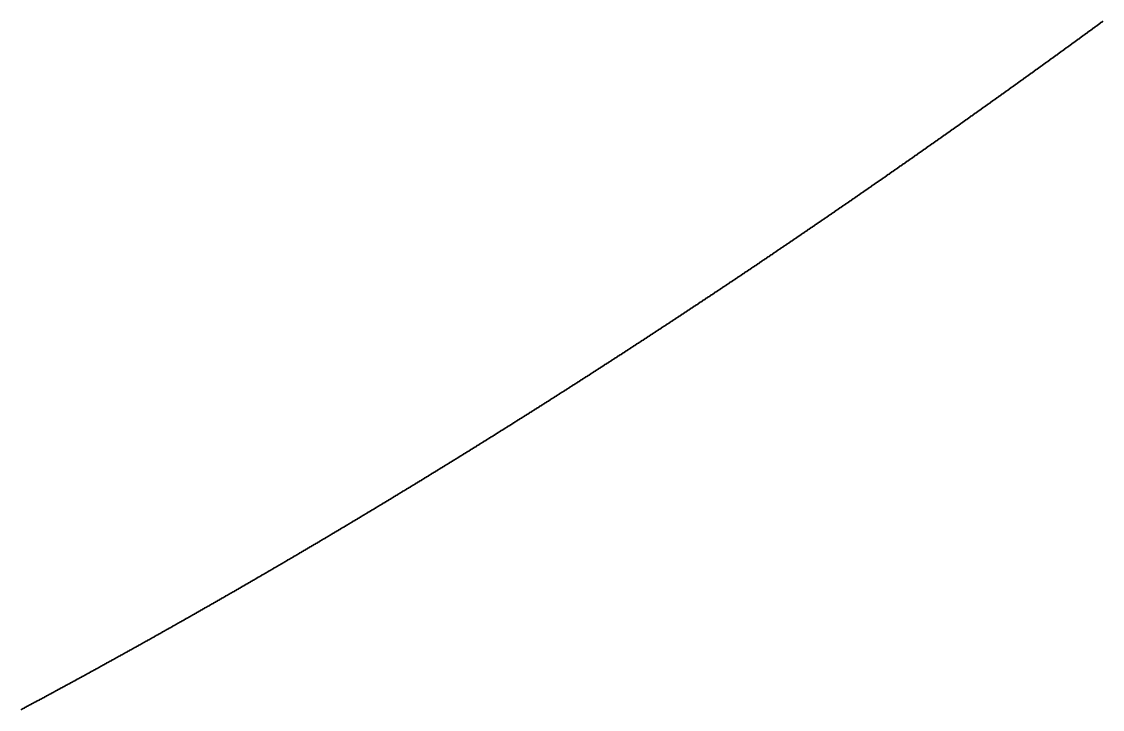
# Model space of a CAD drawing. Header units: metres. Extents: x 0 to 360, y 0 to 49.
# Drawn here: x 45 to 56.25, y 9.43 to 16.58 of the extents above; entities that cross this region are included whole.
import ezdxf

# ---------------------------------------------------------------- set-up
doc = ezdxf.new("R2010")
doc.units = ezdxf.units.M

msp = doc.modelspace()

# ---------------------------------------------------------------- linework, layer by layer
for p in [(56.174, 16.53), (56.182, 16.535), (56.189, 16.54), (56.196, 16.546), (56.204, 16.551), (56.211, 16.557), (56.219, 16.562), (56.226, 16.567), (56.233, 16.573), (56.241, 16.578), (56.248, 16.584), (56.02, 16.417), (56.027, 16.422), (56.034, 16.428), (56.042, 16.433), (56.049, 16.438), (56.056, 16.444), (56.064, 16.449), (56.071, 16.455), (56.079, 16.46), (56.086, 16.465), (56.093, 16.471), (56.101, 16.476), (56.108, 16.481), (56.115, 16.487), (56.123, 16.492), (56.13, 16.497), (56.138, 16.503), (56.145, 16.508), (56.152, 16.514), (56.16, 16.519), (56.167, 16.524), (55.864, 16.304), (55.872, 16.31), (55.879, 16.315), (55.887, 16.32), (55.894, 16.326), (55.901, 16.331), (55.909, 16.336), (55.916, 16.342), (55.924, 16.347), (55.931, 16.353), (55.938, 16.358), (55.946, 16.363), (55.953, 16.369), (55.96, 16.374), (55.968, 16.379), (55.975, 16.385), (55.983, 16.39), (55.99, 16.395), (55.997, 16.401), (56.005, 16.406), (56.012, 16.412), (55.709, 16.192), (55.716, 16.197), (55.724, 16.202), (55.731, 16.208), (55.739, 16.213), (55.746, 16.218), (55.753, 16.224), (55.761, 16.229), (55.768, 16.235), (55.776, 16.24), (55.783, 16.245), (55.79, 16.251), (55.798, 16.256), (55.805, 16.261), (55.813, 16.267), (55.82, 16.272), (55.827, 16.277), (55.835, 16.283), (55.842, 16.288), (55.85, 16.293), (55.857, 16.299), (55.553, 16.079), (55.56, 16.085), (55.568, 16.09), (55.575, 16.095), (55.583, 16.101), (55.59, 16.106), (55.598, 16.111), (55.605, 16.117), (55.612, 16.122), (55.62, 16.127), (55.627, 16.133), (55.635, 16.138), (55.642, 16.143), (55.65, 16.149), (55.657, 16.154), (55.664, 16.16), (55.672, 16.165), (55.679, 16.17), (55.687, 16.176), (55.694, 16.181), (55.701, 16.186), (55.397, 15.967), (55.404, 15.972), (55.412, 15.978), (55.419, 15.983), (55.427, 15.988), (55.434, 15.994), (55.442, 15.999), (55.449, 16.004), (55.456, 16.01), (55.464, 16.015), (55.471, 16.02), (55.479, 16.026), (55.486, 16.031), (55.494, 16.036), (55.501, 16.042), (55.508, 16.047), (55.516, 16.052), (55.523, 16.058), (55.531, 16.063), (55.538, 16.068), (55.546, 16.074), (55.24, 15.855), (55.248, 15.86), (55.255, 15.865), (55.263, 15.871), (55.27, 15.876), (55.278, 15.881), (55.285, 15.887), (55.293, 15.892), (55.3, 15.897), (55.307, 15.903), (55.315, 15.908), (55.322, 15.913), (55.33, 15.919), (55.337, 15.924), (55.345, 15.929), (55.352, 15.935), (55.36, 15.94), (55.367, 15.946), (55.375, 15.951), (55.382, 15.956), (55.389, 15.962), (55.084, 15.743), (55.091, 15.748), (55.098, 15.753), (55.106, 15.759), (55.113, 15.764), (55.121, 15.769), (55.128, 15.775), (55.136, 15.78), (55.143, 15.785), (55.151, 15.791), (55.158, 15.796), (55.166, 15.801), (55.173, 15.807), (55.181, 15.812), (55.188, 15.817), (55.196, 15.823), (55.203, 15.828), (55.211, 15.833), (55.218, 15.839), (55.225, 15.844), (55.233, 15.849), (54.926, 15.631), (54.934, 15.636), (54.941, 15.641), (54.949, 15.647), (54.956, 15.652), (54.964, 15.657), (54.971, 15.663), (54.979, 15.668), (54.986, 15.673), (54.994, 15.679), (55.001, 15.684), (55.009, 15.689), (55.016, 15.695), (55.024, 15.7), (55.031, 15.705), (55.039, 15.711), (55.046, 15.716), (55.054, 15.721), (55.061, 15.727), (55.069, 15.732), (55.076, 15.737), (54.769, 15.519), (54.776, 15.524), (54.784, 15.53), (54.791, 15.535), (54.799, 15.54), (54.806, 15.546), (54.814, 15.551), (54.821, 15.556), (54.829, 15.562), (54.836, 15.567), (54.844, 15.572), (54.851, 15.578), (54.859, 15.583), (54.866, 15.588), (54.874, 15.593), (54.881, 15.599), (54.889, 15.604), (54.896, 15.609), (54.904, 15.615), (54.911, 15.62), (54.919, 15.625), (54.611, 15.407), (54.618, 15.413), (54.626, 15.418), (54.633, 15.423), (54.641, 15.429), (54.648, 15.434), (54.656, 15.439), (54.663, 15.445), (54.671, 15.45), (54.679, 15.455), (54.686, 15.461), (54.694, 15.466), (54.701, 15.471), (54.709, 15.476), (54.716, 15.482), (54.724, 15.487), (54.731, 15.492), (54.739, 15.498), (54.746, 15.503), (54.754, 15.508), (54.761, 15.514), (54.453, 15.296), (54.46, 15.301), (54.468, 15.307), (54.475, 15.312), (54.483, 15.317), (54.49, 15.322), (54.498, 15.328), (54.505, 15.333), (54.513, 15.338), (54.52, 15.344), (54.528, 15.349), (54.535, 15.354), (54.543, 15.36), (54.551, 15.365), (54.558, 15.37), (54.566, 15.376), (54.573, 15.381), (54.581, 15.386), (54.588, 15.391), (54.596, 15.397), (54.603, 15.402), (54.294, 15.185), (54.301, 15.19), (54.309, 15.195), (54.317, 15.2), (54.324, 15.206), (54.332, 15.211), (54.339, 15.216), (54.347, 15.222), (54.354, 15.227), (54.362, 15.232), (54.369, 15.238), (54.377, 15.243), (54.385, 15.248), (54.392, 15.253), (54.4, 15.259), (54.407, 15.264), (54.415, 15.269), (54.422, 15.275), (54.43, 15.28), (54.437, 15.285), (54.445, 15.291), (54.127, 15.068), (54.135, 15.073), (54.142, 15.079), (54.15, 15.084), (54.158, 15.089), (54.165, 15.095), (54.173, 15.1), (54.18, 15.105), (54.188, 15.11), (54.195, 15.116), (54.203, 15.121), (54.211, 15.126), (54.218, 15.132), (54.226, 15.137), (54.233, 15.142), (54.241, 15.148), (54.248, 15.153), (54.256, 15.158), (54.264, 15.163), (54.271, 15.169), (54.279, 15.174), (54.286, 15.179), (53.968, 14.957), (53.976, 14.962), (53.983, 14.968), (53.991, 14.973), (53.998, 14.978), (54.006, 14.984), (54.013, 14.989), (54.021, 14.994), (54.029, 14.999), (54.036, 15.005), (54.044, 15.01), (54.051, 15.015), (54.059, 15.021), (54.067, 15.026), (54.074, 15.031), (54.082, 15.036), (54.089, 15.042), (54.097, 15.047), (54.105, 15.052), (54.112, 15.058), (54.12, 15.063), (53.808, 14.846), (53.816, 14.852), (53.823, 14.857), (53.831, 14.862), (53.839, 14.867), (53.846, 14.873), (53.854, 14.878), (53.861, 14.883), (53.869, 14.889), (53.877, 14.894), (53.884, 14.899), (53.892, 14.904), (53.899, 14.91), (53.907, 14.915), (53.915, 14.92), (53.922, 14.926), (53.93, 14.931), (53.938, 14.936), (53.945, 14.941), (53.953, 14.947), (53.96, 14.952), (53.64, 14.73), (53.648, 14.736), (53.656, 14.741), (53.663, 14.746), (53.671, 14.752), (53.679, 14.757), (53.686, 14.762), (53.694, 14.767), (53.701, 14.773), (53.709, 14.778), (53.717, 14.783), (53.724, 14.788), (53.732, 14.794), (53.74, 14.799), (53.747, 14.804), (53.755, 14.809), (53.762, 14.815), (53.77, 14.82), (53.778, 14.825), (53.785, 14.831), (53.793, 14.836), (53.801, 14.841), (53.48, 14.62), (53.488, 14.625), (53.495, 14.631), (53.503, 14.636), (53.51, 14.641), (53.518, 14.646), (53.526, 14.652), (53.533, 14.657), (53.541, 14.662), (53.549, 14.667), (53.556, 14.673), (53.564, 14.678), (53.572, 14.683), (53.579, 14.688), (53.587, 14.694), (53.595, 14.699), (53.602, 14.704), (53.61, 14.709), (53.617, 14.715), (53.625, 14.72), (53.633, 14.725), (53.319, 14.51), (53.327, 14.515), (53.334, 14.52), (53.342, 14.525), (53.35, 14.531), (53.357, 14.536), (53.365, 14.541), (53.373, 14.546), (53.38, 14.552), (53.388, 14.557), (53.396, 14.562), (53.403, 14.567), (53.411, 14.573), (53.419, 14.578), (53.426, 14.583), (53.434, 14.588), (53.442, 14.594), (53.449, 14.599), (53.457, 14.604), (53.465, 14.609), (53.472, 14.615), (53.15, 14.394), (53.158, 14.4), (53.165, 14.405), (53.173, 14.41), (53.181, 14.415), (53.188, 14.421), (53.196, 14.426), (53.204, 14.431), (53.212, 14.436), (53.219, 14.442), (53.227, 14.447), (53.235, 14.452), (53.242, 14.457), (53.25, 14.462), (53.258, 14.468), (53.265, 14.473), (53.273, 14.478), (53.281, 14.483), (53.288, 14.489), (53.296, 14.494), (53.304, 14.499), (53.311, 14.504), (52.988, 14.284), (52.996, 14.29), (53.004, 14.295), (53.011, 14.3), (53.019, 14.305), (53.027, 14.311), (53.035, 14.316), (53.042, 14.321), (53.05, 14.326), (53.058, 14.332), (53.065, 14.337), (53.073, 14.342), (53.081, 14.347), (53.088, 14.352), (53.096, 14.358), (53.104, 14.363), (53.112, 14.368), (53.119, 14.373), (53.127, 14.379), (53.135, 14.384), (53.142, 14.389), (52.819, 14.169), (52.826, 14.175), (52.834, 14.18), (52.842, 14.185), (52.849, 14.19), (52.857, 14.196), (52.865, 14.201), (52.873, 14.206), (52.88, 14.211), (52.888, 14.216), (52.896, 14.222), (52.904, 14.227), (52.911, 14.232), (52.919, 14.237), (52.927, 14.243), (52.934, 14.248), (52.942, 14.253), (52.95, 14.258), (52.958, 14.263), (52.965, 14.269), (52.973, 14.274), (52.981, 14.279), (52.656, 14.06), (52.664, 14.065), (52.672, 14.07), (52.679, 14.076), (52.687, 14.081), (52.695, 14.086), (52.703, 14.091), (52.71, 14.096), (52.718, 14.102), (52.726, 14.107), (52.734, 14.112), (52.741, 14.117), (52.749, 14.122), (52.757, 14.128), (52.764, 14.133), (52.772, 14.138), (52.78, 14.143), (52.788, 14.149), (52.795, 14.154), (52.803, 14.159), (52.811, 14.164), (52.486, 13.945), (52.493, 13.951), (52.501, 13.956), (52.509, 13.961), (52.517, 13.966), (52.524, 13.971), (52.532, 13.977), (52.54, 13.982), (52.548, 13.987), (52.555, 13.992), (52.563, 13.997), (52.571, 14.003), (52.579, 14.008), (52.586, 14.013), (52.594, 14.018), (52.602, 14.023), (52.61, 14.029), (52.617, 14.034), (52.625, 14.039), (52.633, 14.044), (52.641, 14.049), (52.648, 14.055), (52.314, 13.831), (52.322, 13.836), (52.33, 13.841), (52.338, 13.847), (52.346, 13.852), (52.353, 13.857), (52.361, 13.862), (52.369, 13.867), (52.377, 13.873), (52.385, 13.878), (52.392, 13.883), (52.4, 13.888), (52.408, 13.893), (52.416, 13.899), (52.423, 13.904), (52.431, 13.909), (52.439, 13.914), (52.447, 13.919), (52.454, 13.925), (52.462, 13.93), (52.47, 13.935), (52.478, 13.94), (52.151, 13.722), (52.159, 13.727), (52.166, 13.732), (52.174, 13.738), (52.182, 13.743), (52.19, 13.748), (52.198, 13.753), (52.205, 13.758), (52.213, 13.764), (52.221, 13.769), (52.229, 13.774), (52.237, 13.779), (52.244, 13.784), (52.252, 13.789), (52.26, 13.795), (52.268, 13.8), (52.276, 13.805), (52.283, 13.81), (52.291, 13.815), (52.299, 13.821), (52.307, 13.826), (51.979, 13.608), (51.987, 13.613), (51.995, 13.619), (52.002, 13.624), (52.01, 13.629), (52.018, 13.634), (52.026, 13.639), (52.034, 13.644), (52.041, 13.65), (52.049, 13.655), (52.057, 13.66), (52.065, 13.665), (52.073, 13.67), (52.081, 13.675), (52.088, 13.681), (52.096, 13.686), (52.104, 13.691), (52.112, 13.696), (52.12, 13.701), (52.127, 13.707), (52.135, 13.712), (52.143, 13.717), (51.807, 13.494), (51.814, 13.5), (51.822, 13.505), (51.83, 13.51), (51.838, 13.515), (51.846, 13.52), (51.854, 13.525), (51.861, 13.531), (51.869, 13.536), (51.877, 13.541), (51.885, 13.546), (51.893, 13.551), (51.901, 13.556), (51.908, 13.562), (51.916, 13.567), (51.924, 13.572), (51.932, 13.577), (51.94, 13.582), (51.948, 13.587), (51.955, 13.593), (51.963, 13.598), (51.971, 13.603), (51.634, 13.381), (51.642, 13.386), (51.65, 13.391), (51.657, 13.396), (51.665, 13.402), (51.673, 13.407), (51.681, 13.412), (51.689, 13.417), (51.697, 13.422), (51.705, 13.427), (51.712, 13.433), (51.72, 13.438), (51.728, 13.443), (51.736, 13.448), (51.744, 13.453), (51.752, 13.458), (51.76, 13.464), (51.767, 13.469), (51.775, 13.474), (51.783, 13.479), (51.791, 13.484), (51.799, 13.489), (51.469, 13.273), (51.476, 13.278), (51.484, 13.283), (51.492, 13.288), (51.5, 13.294), (51.508, 13.299), (51.516, 13.304), (51.524, 13.309), (51.532, 13.314), (51.539, 13.319), (51.547, 13.324), (51.555, 13.33), (51.563, 13.335), (51.571, 13.34), (51.579, 13.345), (51.587, 13.35), (51.595, 13.355), (51.602, 13.36), (51.61, 13.366), (51.618, 13.371), (51.626, 13.376), (51.295, 13.16), (51.303, 13.165), (51.311, 13.17), (51.319, 13.175), (51.327, 13.18), (51.334, 13.186), (51.342, 13.191), (51.35, 13.196), (51.358, 13.201), (51.366, 13.206), (51.374, 13.211), (51.382, 13.216), (51.39, 13.222), (51.398, 13.227), (51.405, 13.232), (51.413, 13.237), (51.421, 13.242), (51.429, 13.247), (51.437, 13.252), (51.445, 13.258), (51.453, 13.263), (51.461, 13.268), (51.121, 13.047), (51.129, 13.052), (51.137, 13.057), (51.145, 13.063), (51.153, 13.068), (51.16, 13.073), (51.168, 13.078), (51.176, 13.083), (51.184, 13.088), (51.192, 13.093), (51.2, 13.098), (51.208, 13.104), (51.216, 13.109), (51.224, 13.114), (51.232, 13.119), (51.24, 13.124), (51.247, 13.129), (51.255, 13.134), (51.263, 13.139), (51.271, 13.145), (51.279, 13.15), (51.287, 13.155), (50.946, 12.935), (50.954, 12.94), (50.962, 12.945), (50.97, 12.95), (50.978, 12.955), (50.986, 12.96), (50.994, 12.965), (51.002, 12.97), (51.01, 12.976), (51.018, 12.981), (51.026, 12.986), (51.034, 12.991), (51.042, 12.996), (51.049, 13.001), (51.057, 13.006), (51.065, 13.011), (51.073, 13.017), (51.081, 13.022), (51.089, 13.027), (51.097, 13.032), (51.105, 13.037), (51.113, 13.042), (50.771, 12.822), (50.779, 12.828), (50.787, 12.833), (50.795, 12.838), (50.803, 12.843), (50.811, 12.848), (50.819, 12.853), (50.827, 12.858), (50.835, 12.863), (50.843, 12.868), (50.851, 12.873), (50.859, 12.879), (50.867, 12.884), (50.875, 12.889), (50.883, 12.894), (50.891, 12.899), (50.899, 12.904), (50.907, 12.909), (50.915, 12.914), (50.922, 12.919), (50.93, 12.924), (50.938, 12.93), (50.596, 12.71), (50.604, 12.716), (50.612, 12.721), (50.62, 12.726), (50.628, 12.731), (50.636, 12.736), (50.644, 12.741), (50.652, 12.746), (50.66, 12.751), (50.668, 12.756), (50.676, 12.761), (50.684, 12.766), (50.692, 12.772), (50.7, 12.777), (50.708, 12.782), (50.716, 12.787), (50.724, 12.792), (50.731, 12.797), (50.739, 12.802), (50.747, 12.807), (50.755, 12.812), (50.763, 12.817), (50.412, 12.594), (50.42, 12.599), (50.428, 12.604), (50.436, 12.609), (50.444, 12.614), (50.452, 12.619), (50.46, 12.624), (50.468, 12.629), (50.476, 12.634), (50.484, 12.639), (50.492, 12.644), (50.5, 12.649), (50.508, 12.655), (50.516, 12.66), (50.524, 12.665), (50.532, 12.67), (50.54, 12.675), (50.548, 12.68), (50.556, 12.685), (50.564, 12.69), (50.572, 12.695), (50.58, 12.7), (50.588, 12.705), (50.236, 12.482), (50.244, 12.487), (50.252, 12.492), (50.26, 12.497), (50.268, 12.502), (50.276, 12.507), (50.284, 12.513), (50.292, 12.518), (50.3, 12.523), (50.308, 12.528), (50.316, 12.533), (50.324, 12.538), (50.332, 12.543), (50.34, 12.548), (50.348, 12.553), (50.356, 12.558), (50.364, 12.563), (50.372, 12.568), (50.38, 12.573), (50.388, 12.578), (50.396, 12.584), (50.404, 12.589), (50.059, 12.371), (50.067, 12.376), (50.075, 12.381), (50.083, 12.386), (50.091, 12.391), (50.099, 12.396), (50.107, 12.401), (50.115, 12.406), (50.123, 12.411), (50.131, 12.416), (50.139, 12.421), (50.147, 12.427), (50.155, 12.432), (50.163, 12.437), (50.171, 12.442), (50.179, 12.447), (50.187, 12.452), (50.195, 12.457), (50.203, 12.462), (50.212, 12.467), (50.22, 12.472), (50.228, 12.477), (49.881, 12.26), (49.89, 12.265), (49.898, 12.27), (49.906, 12.275), (49.914, 12.28), (49.922, 12.285), (49.93, 12.29), (49.938, 12.295), (49.946, 12.3), (49.954, 12.305), (49.962, 12.31), (49.97, 12.315), (49.978, 12.321), (49.986, 12.326), (49.994, 12.331), (50.002, 12.336), (50.01, 12.341), (50.018, 12.346), (50.027, 12.351), (50.035, 12.356), (50.043, 12.361), (50.051, 12.366), (49.696, 12.144), (49.704, 12.149), (49.712, 12.154), (49.72, 12.159), (49.728, 12.164), (49.736, 12.169), (49.744, 12.175), (49.752, 12.18), (49.76, 12.185), (49.768, 12.19), (49.776, 12.195), (49.785, 12.2), (49.793, 12.205), (49.801, 12.21), (49.809, 12.215), (49.817, 12.22), (49.825, 12.225), (49.833, 12.23), (49.841, 12.235), (49.849, 12.24), (49.857, 12.245), (49.865, 12.25), (49.873, 12.255), (49.517, 12.034), (49.525, 12.039), (49.534, 12.044), (49.542, 12.049), (49.55, 12.054), (49.558, 12.059), (49.566, 12.064), (49.574, 12.069), (49.582, 12.074), (49.59, 12.079), (49.598, 12.084), (49.606, 12.089), (49.615, 12.094), (49.623, 12.099), (49.631, 12.104), (49.639, 12.109), (49.647, 12.114), (49.655, 12.119), (49.663, 12.124), (49.671, 12.129), (49.679, 12.134), (49.687, 12.139), (49.33, 11.919), (49.339, 11.924), (49.347, 11.929), (49.355, 11.934), (49.363, 11.939), (49.371, 11.944), (49.379, 11.949), (49.387, 11.954), (49.395, 11.959), (49.404, 11.964), (49.412, 11.969), (49.42, 11.974), (49.428, 11.979), (49.436, 11.984), (49.444, 11.989), (49.452, 11.994), (49.46, 11.999), (49.469, 12.004), (49.477, 12.009), (49.485, 12.014), (49.493, 12.019), (49.501, 12.024), (49.509, 12.029), (49.151, 11.809), (49.159, 11.814), (49.167, 11.819), (49.176, 11.824), (49.184, 11.829), (49.192, 11.834), (49.2, 11.839), (49.208, 11.844), (49.216, 11.849), (49.225, 11.854), (49.233, 11.859), (49.241, 11.864), (49.249, 11.869), (49.257, 11.874), (49.265, 11.879), (49.273, 11.884), (49.282, 11.889), (49.29, 11.894), (49.298, 11.899), (49.306, 11.904), (49.314, 11.909), (49.322, 11.914), (48.963, 11.695), (48.971, 11.7), (48.98, 11.705), (48.988, 11.71), (48.996, 11.715), (49.004, 11.72), (49.012, 11.725), (49.02, 11.729), (49.029, 11.734), (49.037, 11.739), (49.045, 11.744), (49.053, 11.749), (49.061, 11.754), (49.07, 11.759), (49.078, 11.764), (49.086, 11.769), (49.094, 11.774), (49.102, 11.779), (49.11, 11.784), (49.118, 11.789), (49.127, 11.794), (49.135, 11.799), (49.143, 11.804), (48.783, 11.585), (48.791, 11.59), (48.799, 11.595), (48.808, 11.6), (48.816, 11.605), (48.824, 11.61), (48.832, 11.615), (48.84, 11.62), (48.849, 11.625), (48.857, 11.63), (48.865, 11.635), (48.873, 11.64), (48.881, 11.645), (48.89, 11.65), (48.898, 11.655), (48.906, 11.66), (48.914, 11.665), (48.922, 11.67), (48.93, 11.675), (48.939, 11.68), (48.947, 11.685), (48.955, 11.69), (48.594, 11.472), (48.602, 11.477), (48.61, 11.482), (48.619, 11.486), (48.627, 11.491), (48.635, 11.496), (48.643, 11.501), (48.652, 11.506), (48.66, 11.511), (48.668, 11.516), (48.676, 11.521), (48.684, 11.526), (48.693, 11.531), (48.701, 11.536), (48.709, 11.541), (48.717, 11.546), (48.726, 11.551), (48.734, 11.556), (48.742, 11.561), (48.75, 11.566), (48.758, 11.571), (48.767, 11.576), (48.775, 11.581), (48.405, 11.358), (48.413, 11.363), (48.421, 11.368), (48.429, 11.373), (48.438, 11.378), (48.446, 11.383), (48.454, 11.388), (48.462, 11.393), (48.471, 11.398), (48.479, 11.403), (48.487, 11.407), (48.495, 11.412), (48.503, 11.417), (48.512, 11.422), (48.52, 11.427), (48.528, 11.432), (48.536, 11.437), (48.545, 11.442), (48.553, 11.447), (48.561, 11.452), (48.569, 11.457), (48.578, 11.462), (48.586, 11.467), (48.215, 11.245), (48.223, 11.25), (48.231, 11.255), (48.239, 11.26), (48.248, 11.265), (48.256, 11.27), (48.264, 11.274), (48.272, 11.279), (48.281, 11.284), (48.289, 11.289), (48.297, 11.294), (48.305, 11.299), (48.314, 11.304), (48.322, 11.309), (48.33, 11.314), (48.339, 11.319), (48.347, 11.324), (48.355, 11.329), (48.363, 11.334), (48.372, 11.338), (48.38, 11.343), (48.388, 11.348), (48.396, 11.353), (48.024, 11.132), (48.032, 11.137), (48.041, 11.142), (48.049, 11.147), (48.057, 11.152), (48.065, 11.157), (48.074, 11.162), (48.082, 11.166), (48.09, 11.171), (48.099, 11.176), (48.107, 11.181), (48.115, 11.186), (48.123, 11.191), (48.132, 11.196), (48.14, 11.201), (48.148, 11.206), (48.157, 11.211), (48.165, 11.216), (48.173, 11.22), (48.181, 11.225), (48.19, 11.23), (48.198, 11.235), (48.206, 11.24), (47.833, 11.02), (47.841, 11.025), (47.85, 11.029), (47.858, 11.034), (47.866, 11.039), (47.874, 11.044), (47.883, 11.049), (47.891, 11.054), (47.899, 11.059), (47.908, 11.064), (47.916, 11.069), (47.924, 11.073), (47.933, 11.078), (47.941, 11.083), (47.949, 11.088), (47.958, 11.093), (47.966, 11.098), (47.974, 11.103), (47.982, 11.108), (47.991, 11.113), (47.999, 11.118), (48.007, 11.122), (48.016, 11.127), (47.641, 10.908), (47.65, 10.912), (47.658, 10.917), (47.666, 10.922), (47.675, 10.927), (47.683, 10.932), (47.691, 10.937), (47.7, 10.942), (47.708, 10.947), (47.716, 10.951), (47.725, 10.956), (47.733, 10.961), (47.741, 10.966), (47.75, 10.971), (47.758, 10.976), (47.766, 10.981), (47.775, 10.986), (47.783, 10.99), (47.791, 10.995), (47.8, 11), (47.808, 11.005), (47.816, 11.01), (47.825, 11.015), (47.449, 10.796), (47.457, 10.801), (47.466, 10.806), (47.474, 10.81), (47.483, 10.815), (47.491, 10.82), (47.499, 10.825), (47.508, 10.83), (47.516, 10.835), (47.524, 10.84), (47.533, 10.844), (47.541, 10.849), (47.549, 10.854), (47.558, 10.859), (47.566, 10.864), (47.574, 10.869), (47.583, 10.874), (47.591, 10.878), (47.6, 10.883), (47.608, 10.888), (47.616, 10.893), (47.625, 10.898), (47.633, 10.903), (47.256, 10.684), (47.265, 10.689), (47.273, 10.694), (47.281, 10.699), (47.29, 10.704), (47.298, 10.709), (47.307, 10.713), (47.315, 10.718), (47.323, 10.723), (47.332, 10.728), (47.34, 10.733), (47.349, 10.738), (47.357, 10.742), (47.365, 10.747), (47.374, 10.752), (47.382, 10.757), (47.39, 10.762), (47.399, 10.767), (47.407, 10.772), (47.416, 10.776), (47.424, 10.781), (47.432, 10.786), (47.441, 10.791), (47.063, 10.573), (47.071, 10.578), (47.08, 10.583), (47.088, 10.588), (47.097, 10.593), (47.105, 10.597), (47.113, 10.602), (47.122, 10.607), (47.13, 10.612), (47.139, 10.617), (47.147, 10.622), (47.156, 10.626), (47.164, 10.631), (47.172, 10.636), (47.181, 10.641), (47.189, 10.646), (47.198, 10.651), (47.206, 10.655), (47.214, 10.66), (47.223, 10.665), (47.231, 10.67), (47.24, 10.675), (47.248, 10.68), (46.861, 10.458), (46.869, 10.463), (46.878, 10.467), (46.886, 10.472), (46.894, 10.477), (46.903, 10.482), (46.911, 10.487), (46.92, 10.492), (46.928, 10.496), (46.937, 10.501), (46.945, 10.506), (46.954, 10.511), (46.962, 10.516), (46.97, 10.52), (46.979, 10.525), (46.987, 10.53), (46.996, 10.535), (47.004, 10.54), (47.012, 10.544), (47.021, 10.549), (47.029, 10.554), (47.038, 10.559), (47.046, 10.564), (47.055, 10.569), (46.666, 10.348), (46.675, 10.352), (46.683, 10.357), (46.692, 10.362), (46.7, 10.367), (46.709, 10.372), (46.717, 10.376), (46.726, 10.381), (46.734, 10.386), (46.742, 10.391), (46.751, 10.396), (46.759, 10.4), (46.768, 10.405), (46.776, 10.41), (46.785, 10.415), (46.793, 10.419), (46.802, 10.424), (46.81, 10.429), (46.819, 10.434), (46.827, 10.439), (46.835, 10.443), (46.844, 10.448), (46.852, 10.453), (46.463, 10.233), (46.471, 10.238), (46.48, 10.242), (46.488, 10.247), (46.497, 10.252), (46.505, 10.257), (46.514, 10.262), (46.522, 10.266), (46.531, 10.271), (46.539, 10.276), (46.548, 10.281), (46.556, 10.285), (46.565, 10.29), (46.573, 10.295), (46.582, 10.3), (46.59, 10.305), (46.599, 10.309), (46.607, 10.314), (46.615, 10.319), (46.624, 10.324), (46.632, 10.328), (46.641, 10.333), (46.649, 10.338), (46.658, 10.343), (46.267, 10.123), (46.276, 10.128), (46.284, 10.133), (46.293, 10.138), (46.301, 10.142), (46.31, 10.147), (46.318, 10.152), (46.327, 10.157), (46.335, 10.161), (46.344, 10.166), (46.352, 10.171), (46.361, 10.176), (46.369, 10.18), (46.378, 10.185), (46.386, 10.19), (46.395, 10.195), (46.403, 10.2), (46.412, 10.204), (46.42, 10.209), (46.429, 10.214), (46.437, 10.219), (46.446, 10.223), (46.454, 10.228), (46.063, 10.01), (46.071, 10.014), (46.08, 10.019), (46.088, 10.024), (46.097, 10.029), (46.105, 10.033), (46.114, 10.038), (46.122, 10.043), (46.131, 10.047), (46.139, 10.052), (46.148, 10.057), (46.156, 10.062), (46.165, 10.066), (46.174, 10.071), (46.182, 10.076), (46.191, 10.081), (46.199, 10.085), (46.208, 10.09), (46.216, 10.095), (46.225, 10.1), (46.233, 10.104), (46.242, 10.109), (46.25, 10.114), (46.259, 10.119), (45.857, 9.896), (45.866, 9.901), (45.874, 9.906), (45.883, 9.91), (45.892, 9.915), (45.9, 9.92), (45.909, 9.924), (45.917, 9.929), (45.926, 9.934), (45.934, 9.939), (45.943, 9.943), (45.951, 9.948), (45.96, 9.953), (45.969, 9.958), (45.977, 9.962), (45.986, 9.967), (45.994, 9.972), (46.003, 9.976), (46.011, 9.981), (46.02, 9.986), (46.028, 9.991), (46.037, 9.995), (46.045, 10), (46.054, 10.005), (45.651, 9.783), (45.66, 9.788), (45.669, 9.793), (45.677, 9.797), (45.686, 9.802), (45.694, 9.807), (45.703, 9.811), (45.711, 9.816), (45.72, 9.821), (45.729, 9.825), (45.737, 9.83), (45.746, 9.835), (45.754, 9.84), (45.763, 9.844), (45.772, 9.849), (45.78, 9.854), (45.789, 9.858), (45.797, 9.863), (45.806, 9.868), (45.814, 9.873), (45.823, 9.877), (45.832, 9.882), (45.84, 9.887), (45.849, 9.891), (45.445, 9.671), (45.453, 9.675), (45.462, 9.68), (45.471, 9.685), (45.479, 9.689), (45.488, 9.694), (45.497, 9.699), (45.505, 9.703), (45.514, 9.708), (45.522, 9.713), (45.531, 9.717), (45.54, 9.722), (45.548, 9.727), (45.557, 9.731), (45.565, 9.736), (45.574, 9.741), (45.583, 9.746), (45.591, 9.75), (45.6, 9.755), (45.608, 9.76), (45.617, 9.764), (45.626, 9.769), (45.634, 9.774), (45.643, 9.778), (45.238, 9.558), (45.246, 9.563), (45.255, 9.568), (45.264, 9.572), (45.272, 9.577), (45.281, 9.582), (45.29, 9.586), (45.298, 9.591), (45.307, 9.596), (45.315, 9.6), (45.324, 9.605), (45.333, 9.61), (45.341, 9.614), (45.35, 9.619), (45.359, 9.624), (45.367, 9.628), (45.376, 9.633), (45.384, 9.638), (45.393, 9.642), (45.402, 9.647), (45.41, 9.652), (45.419, 9.657), (45.428, 9.661), (45.436, 9.666), (45.03, 9.447), (45.039, 9.451), (45.047, 9.456), (45.056, 9.461), (45.065, 9.465), (45.073, 9.47), (45.082, 9.475), (45.091, 9.479), (45.099, 9.484), (45.108, 9.489), (45.117, 9.493), (45.125, 9.498), (45.134, 9.503), (45.143, 9.507), (45.151, 9.512), (45.16, 9.517), (45.168, 9.521), (45.177, 9.526), (45.186, 9.53), (45.194, 9.535), (45.203, 9.54), (45.212, 9.544), (45.22, 9.549), (45.229, 9.554), (45.004, 9.433), (45.013, 9.437), (45.021, 9.442)]:
    msp.add_point(p)

doc.saveas('drawing.dxf')
